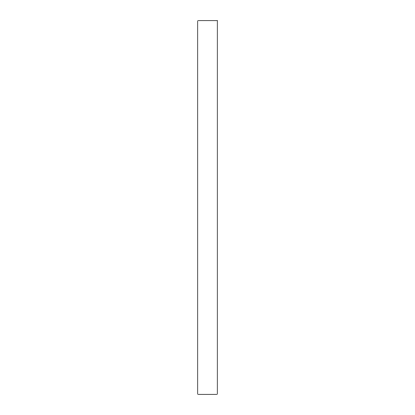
<?xml version="1.0" encoding="UTF-8"?>
<svg xmlns="http://www.w3.org/2000/svg" width="415" height="415" viewBox="0 0 415 415"><rect width="100%" height="100%" fill="white"/><g stroke="black" fill="none" stroke-linecap="round" stroke-linejoin="round"><path stroke-width="0.62" d="M217.227 20.75L197.773 20.75L197.773 394.25L217.227 394.25L217.227 20.75"/></g></svg>
